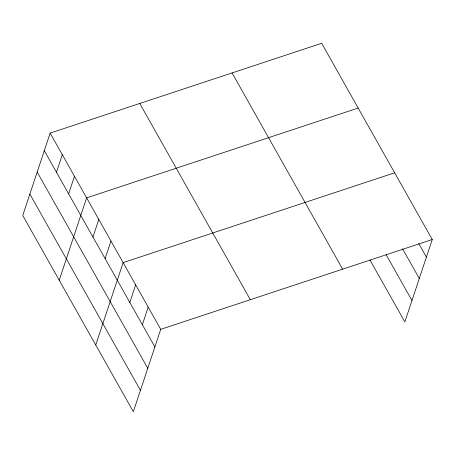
<?xml version="1.0" encoding="UTF-8"?>
<svg xmlns="http://www.w3.org/2000/svg" width="455" height="455" viewBox="0 0 455 455"><rect width="100%" height="100%" fill="white"/><g stroke="black" fill="none" stroke-linecap="round" stroke-linejoin="round"><path stroke-width="0.68" d="M50.152 133.105L22.75 215.477L133.332 411.712L160.729 329.34L50.152 133.105L321.668 43.288L432.25 239.523L404.848 321.895L370.034 260.118M56.465 172.274L62.312 154.689M68.631 193.858L74.478 176.278M59.241 280.235L86.643 197.862L358.159 108.045M92.956 237.032L98.803 219.446M105.122 258.616L110.969 241.036M95.732 344.992L123.134 262.62L394.656 172.803M129.817 302.444L135.664 284.858M142.347 324.682L148.199 307.102M160.729 329.34L432.25 239.523M418.742 243.516L426.403 257.109M402.578 248.834L419.288 278.488M386.198 254.8L411.963 300.516M232.067 72.931L342.649 269.167M139.753 103.467L250.33 299.703M44.3 150.69L154.882 346.926M37.191 172.07L147.767 368.305M29.859 194.097L140.441 390.333"/></g></svg>
